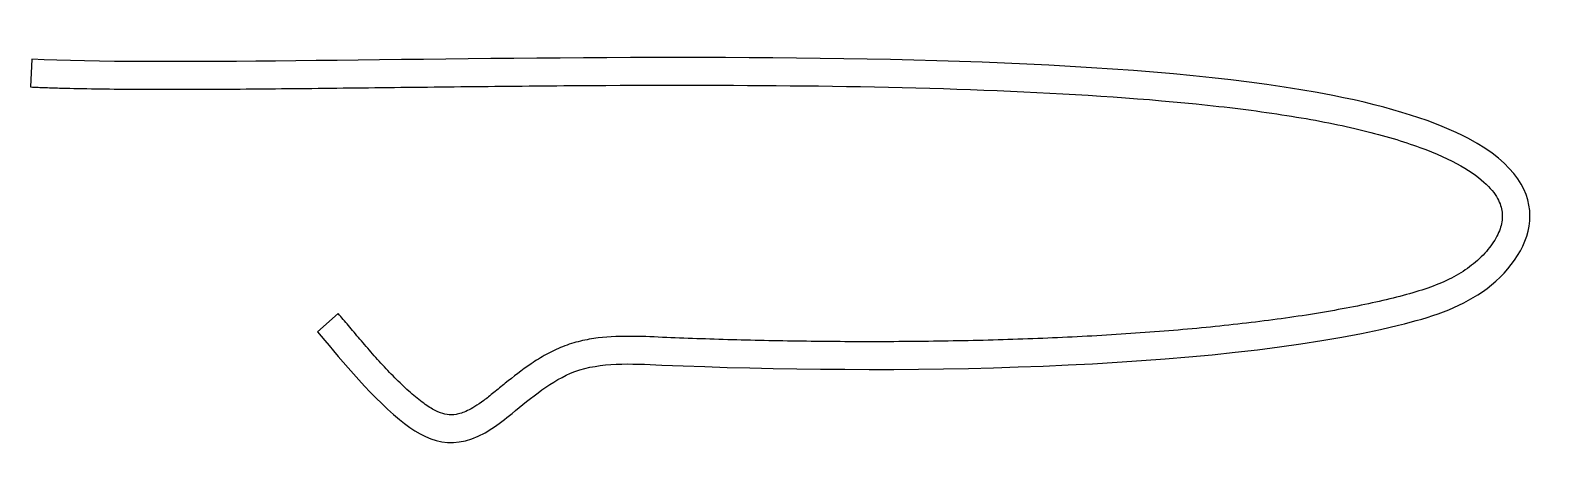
# Model space of a CAD drawing. Header units: inches. Extents: x -2.66 to 4.56, y -15.05 to -13.06.
import ezdxf

# ---------------------------------------------------------------- set-up
doc = ezdxf.new("R2010")
doc.units = ezdxf.units.IN
doc.header["$MEASUREMENT"] = 0

msp = doc.modelspace()

# ---------------------------------------------------------------- linework, layer by layer
at = {"color": 7, "linetype": 'Continuous', "lineweight": 25}
for p, q in [((-2.6515, -13.1962), (-2.6576, -13.326)), ((-1.2095, -14.3916), (-1.3077, -14.4768))]:
    msp.add_line(p, q, dxfattribs=at)
for points, knots in [([(-1.3077, -14.4768), (-1.2207, -14.577), (-0.9408, -14.9323), (-0.6419, -15.0569), (-0.3361, -14.818), (-0.0996, -14.6122), (1.1516, -14.68), (3.1503, -14.6606), (4.3414, -14.2774), (4.6063, -13.6975), (2.5292, -13.028), (-1.4613, -13.252), (-2.6515, -13.1962)], [0, 0, 0, 0, 0.09734, 0.181507, 0.19583, 0.235601, 0.279518, 0.591078, 0.643835, 0.754336, 0.791334, 1, 1, 1, 1]), ([(-2.6576, -13.326), (-2.6341, -13.3271), (-2.5882, -13.329), (-2.4881, -13.3323), (-2.3535, -13.3351), (-2.1761, -13.3369), (-1.9206, -13.3375), (-1.5683, -13.3354), (-1.1027, -13.3301), (-0.6044, -13.3241), (0.0902, -13.3174), (0.9895, -13.3164), (2.0367, -13.3417), (2.8133, -13.3971), (3.3342, -13.4687), (3.662, -13.5374), (3.9222, -13.6195), (4.1065, -13.7084), (4.2144, -13.7957), (4.2617, -13.8696), (4.2736, -13.9289), (4.2636, -13.9921), (4.227, -14.0636), (4.1651, -14.1345), (4.0869, -14.1953), (3.998, -14.2426), (3.8939, -14.2816), (3.7745, -14.3146), (3.6415, -14.3453), (3.4522, -14.3825), (3.1939, -14.4225), (2.857, -14.4602), (2.5003, -14.4885), (2.1309, -14.5081), (1.7555, -14.5198), (1.3812, -14.5244), (1.0146, -14.5228), (0.7214, -14.517), (0.4972, -14.5101), (0.3362, -14.5041), (0.1787, -14.4963), (0.0417, -14.4997), (-0.0694, -14.5186), (-0.1544, -14.5449), (-0.2324, -14.5827), (-0.3255, -14.6408), (-0.4061, -14.7046), (-0.4774, -14.763), (-0.5426, -14.8145), (-0.6043, -14.8523), (-0.6576, -14.8678), (-0.6964, -14.8677), (-0.7388, -14.8556), (-0.7914, -14.8261), (-0.8531, -14.7782), (-0.9188, -14.7182), (-0.9847, -14.6508), (-1.0485, -14.5803), (-1.1085, -14.5108), (-1.1538, -14.457), (-1.1869, -14.4178), (-1.2018, -14.4005), (-1.2095, -14.3916)], [0, 0, 0, 0, 0.003906, 0.007812, 0.015625, 0.023438, 0.03125, 0.046875, 0.0625, 0.078125, 0.09375, 0.125, 0.15625, 0.1875, 0.203125, 0.21875, 0.234375, 0.25, 0.265625, 0.28125, 0.296875, 0.3125, 0.328125, 0.34375, 0.359375, 0.375, 0.390625, 0.40625, 0.421875, 0.4375, 0.46875, 0.5, 0.53125, 0.5625, 0.59375, 0.625, 0.65625, 0.6875, 0.703125, 0.71875, 0.734375, 0.75, 0.757812, 0.765625, 0.773438, 0.78125, 0.796875, 0.804688, 0.8125, 0.828125, 0.84375, 0.859375, 0.875, 0.890625, 0.90625, 0.921875, 0.9375, 0.953125, 0.96875, 0.984375, 0.992188, 1, 1, 1, 1])]:
    msp.add_open_spline(points, degree=3, knots=knots, dxfattribs=at)

doc.saveas('drawing.dxf')
